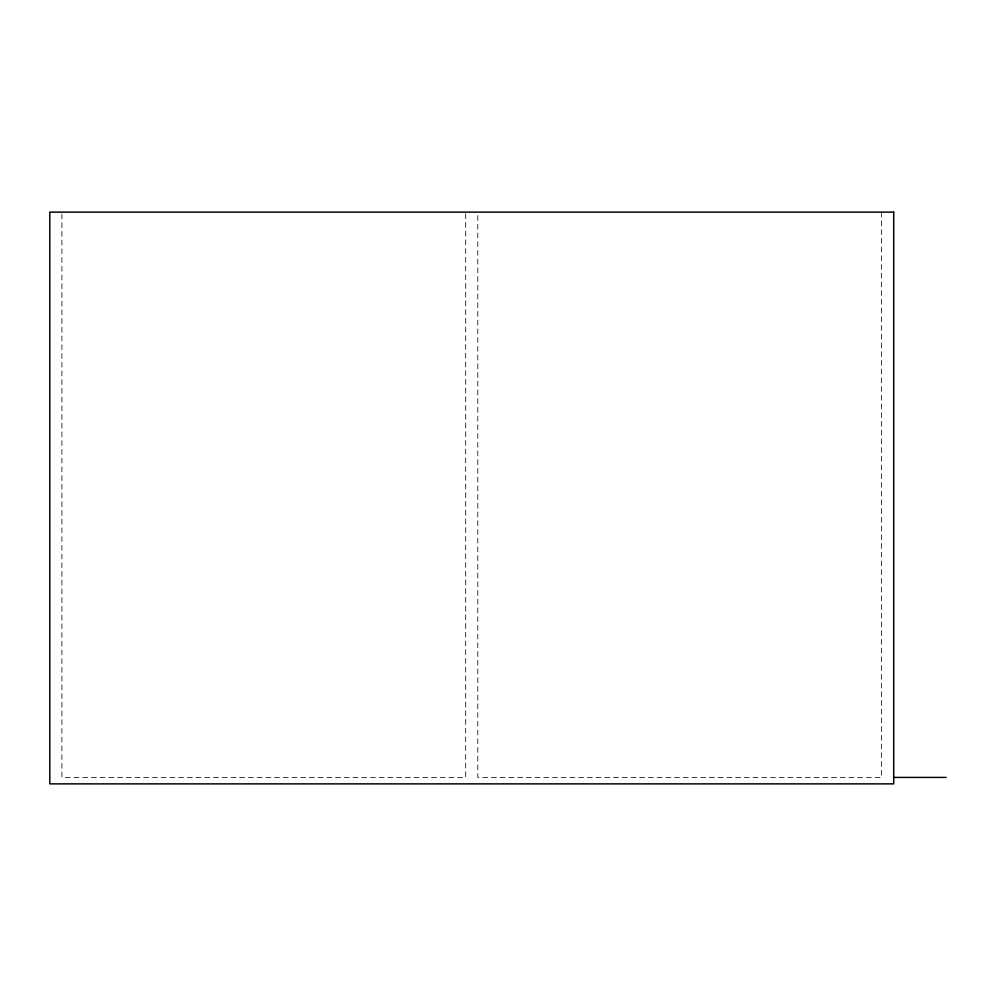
<?xml version="1.0" encoding="UTF-8"?>
<svg xmlns="http://www.w3.org/2000/svg" width="996" height="996" viewBox="0 0 996 996"><rect width="100%" height="100%" fill="white"/><g stroke="black" fill="none" stroke-linecap="round" stroke-linejoin="round"><path stroke-width="0.75" stroke-dasharray="4.98 3.74" d="M881.597 212.123L881.597 777.415L477.806 777.415L477.806 213.679M465.692 213.679L465.692 777.415L61.914 777.415L61.914 212.123"/><path stroke-width="1.49" d="M893.711 777.415L946.2 777.415M893.711 212.123L49.8 212.123L49.8 783.877L893.711 783.877L893.711 212.123"/></g></svg>
